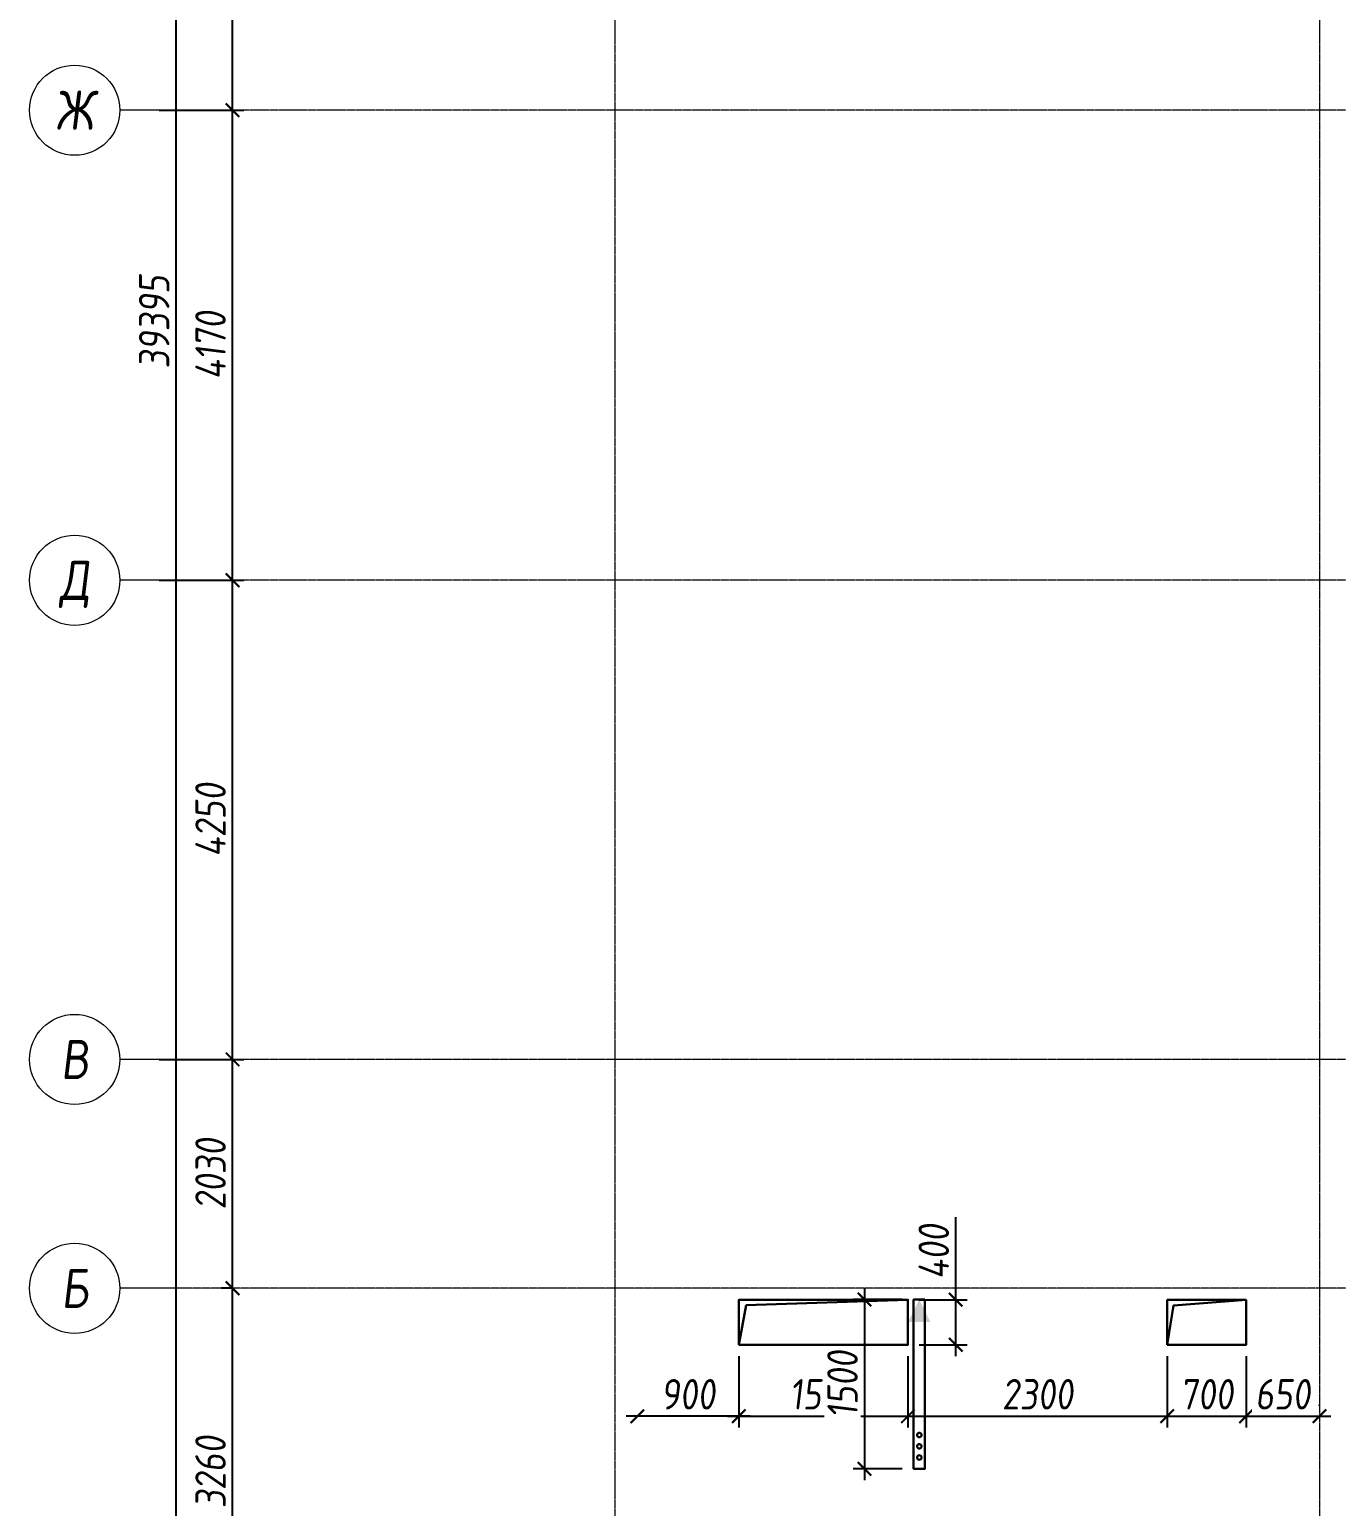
# Model space of a CAD drawing. Header units: millimetres. Extents: x -233751 to 529254, y -907864 to 285890.
# Drawn here: x 52882 to 64472, y 62781 to 75881 of the extents above; entities that cross this region are included whole.
import ezdxf
from ezdxf.enums import TextEntityAlignment as Align

# ---------------------------------------------------------------- set-up
doc = ezdxf.new("R2010")
doc.units = ezdxf.units.MM
doc.linetypes.add('осевая', pattern=[2, 1.25, -0.25, 0.25, -0.25])
doc.layers.get('0').update_dxf_attribs({"lineweight": 30})
doc.layers.get('Defpoints').update_dxf_attribs({"lineweight": 0})
for name, color, linetype, lineweight in [('КР_Металл', 3, 'Continuous', 30), ('КР_Новые отверстия', 5, 'Continuous', 30), ('КР_Оси', 7, 'Continuous', 5), ('КР_Размеры отверстия', 7, 'Continuous', 5), ('КР_Размеры усиление', 1, 'Continuous', 5)]:
    doc.layers.add(name, color=color, linetype=linetype, lineweight=lineweight)
doc.styles.add('ISOCPEUR', font='isocpeur.ttf', dxfattribs={"width": 0.85, "oblique": 7})
doc.dimstyles.new('R_100', dxfattribs={"dimtxt": 270, "dimasz": 120, "dimexe": 100, "dimexo": 100, "dimgap": 60, "dimtad": 1, "dimdec": 0, "dimrnd": 5, "dimzin": 0, "dimdsep": 46, "dimtxsty": 'ISOCPEUR', "dimblk": 'ARCHTICK', "dimcen": 0, "dimdle": 100, "dimclrd": 256, "dimclre": 256, "dimclrt": 256, "dimadec": 0, "dimazin": 0, "dimtfac": 2, "dimtdec": 0, "dimtmove": 0, "dimatfit": 3, "dimfxl": 1, "dimtvp": 3, "dimtfill": 1, "dimtolj": 1, "dimtzin": 0, "dimarcsym": 0})

# ---------------------------------------------------------------- blocks, each defined once
blk = doc.blocks.new('*U2033')
at = {"color": 0, "linetype": 'Continuous', "lineweight": -2}
blk.add_line((-74924, 0), (-75424, 0), dxfattribs=at)
at = {"color": 0, "linetype": 'ByBlock', "lineweight": -2, "ltscale": 10}
blk.add_line((0, 0), (-74924, 0), dxfattribs=at)
at = {"color": 0, "linetype": 'Continuous', "lineweight": -2}
blk.add_circle((-75824, 0), 400, dxfattribs=at)
at = {"color": 0, "linetype": 'Continuous', "lineweight": -2, "style": 'ISOCPEUR', "oblique": 7, "width": 0.856383}
blk.add_text('Б', height=347, dxfattribs=at).set_placement((-75824, 0), align=Align.MIDDLE_CENTER)
blk = doc.blocks.new('*U2034')
at = {"color": 0, "linetype": 'Continuous', "lineweight": -2}
blk.add_line((-74924, 0), (-75424, 0), dxfattribs=at)
at = {"color": 0, "linetype": 'ByBlock', "lineweight": -2, "ltscale": 10}
blk.add_line((0, 0), (-74924, 0), dxfattribs=at)
at = {"color": 0, "linetype": 'Continuous', "lineweight": -2}
blk.add_circle((-75824, 0), 400, dxfattribs=at)
at = {"color": 0, "linetype": 'Continuous', "lineweight": -2, "style": 'ISOCPEUR', "oblique": 7, "width": 0.856383}
blk.add_text('В', height=347, dxfattribs=at).set_placement((-75824, 0), align=Align.MIDDLE_CENTER)
blk = doc.blocks.new('*U2035')
at = {"color": 0, "linetype": 'Continuous', "lineweight": -2}
blk.add_line((-74924, 0), (-75424, 0), dxfattribs=at)
at = {"color": 0, "linetype": 'ByBlock', "lineweight": -2, "ltscale": 10}
blk.add_line((0, 0), (-74924, 0), dxfattribs=at)
at = {"color": 0, "linetype": 'Continuous', "lineweight": -2}
blk.add_circle((-75824, 0), 400, dxfattribs=at)
at = {"color": 0, "linetype": 'Continuous', "lineweight": -2, "style": 'ISOCPEUR', "oblique": 7, "width": 0.856383}
blk.add_text('Д', height=347, dxfattribs=at).set_placement((-75824, 0), align=Align.MIDDLE_CENTER)
blk = doc.blocks.new('*U2036')
at = {"color": 0, "linetype": 'Continuous', "lineweight": -2}
blk.add_line((-74924, 0), (-75424, 0), dxfattribs=at)
at = {"color": 0, "linetype": 'ByBlock', "lineweight": -2, "ltscale": 10}
blk.add_line((0, 0), (-74924, 0), dxfattribs=at)
at = {"color": 0, "linetype": 'Continuous', "lineweight": -2}
blk.add_circle((-75824, 0), 400, dxfattribs=at)
at = {"color": 0, "linetype": 'Continuous', "lineweight": -2, "style": 'ISOCPEUR', "oblique": 7, "width": 0.856383}
blk.add_text('Ж', height=347, dxfattribs=at).set_placement((-75824, 0), align=Align.MIDDLE_CENTER)
blk = doc.blocks.new('*U2043')
at = {"color": 0, "linetype": 'ByBlock', "lineweight": -2, "ltscale": 10}
blk.add_line((0, 0), (0, -34307), dxfattribs=at)
blk = doc.blocks.new('*U2044')
at = {"color": 0, "linetype": 'ByBlock', "lineweight": -2, "ltscale": 10}
blk.add_line((0, 0), (0, -34307), dxfattribs=at)
blk = doc.blocks.new('_ArchTick')
at = {"color": 0, "linetype": 'ByBlock', "const_width": 0.15}
blk.add_lwpolyline([(-0.5, -0.5), (0.5, 0.5)], dxfattribs=at)
blk = doc.blocks.new('*D705')
at = {"layer": 'Defpoints', "color": 0, "transparency": 16777216}
for p in [(54182, 94601), (55134, 94601), (55184, 55206)]:
    blk.add_point(p, dxfattribs=at)
at = {"layer": 'КР_Оси', "lineweight": -2, "transparency": 16777216}
for p, q in [((55034, 94601), (54082, 94601)), ((54182, 55106), (54182, 94701)), ((55084, 55206), (54082, 55206))]:
    blk.add_line(p, q, dxfattribs=at)
at = {"layer": 'КР_Оси', "lineweight": -2, "transparency": 16777216, "xscale": 120, "yscale": 120, "zscale": 120}
for p, rotation in [((54182, 94601), 90), ((54182, 55206), 270)]:
    blk.add_blockref('_ArchTick', p, dxfattribs=dict(at, rotation=rotation))
at = {"layer": 'КР_Оси', "transparency": 16777216, "insert": (53987, 73288), "char_height": 270, "attachment_point": 5, "rotation": 90, "style": 'ISOCPEUR', "bg_fill": 3, "box_fill_scale": 1.1, "bg_fill_color": 256, "bg_fill_true_color": 13158600, "bg_fill_transparency": 0}
blk.add_mtext('\\A1;39395', dxfattribs=at)
blk = doc.blocks.new('*D706')
at = {"layer": 'Defpoints', "color": 0, "transparency": 16777216}
for p in [(54682, 64716), (54782, 64716), (55184, 61456)]:
    blk.add_point(p, dxfattribs=at)
at = {"layer": 'КР_Оси', "lineweight": -2, "transparency": 16777216}
for p, q in [((54682, 64716), (54582, 64716)), ((54682, 61356), (54682, 64816)), ((55084, 61456), (54582, 61456))]:
    blk.add_line(p, q, dxfattribs=at)
at = {"layer": 'КР_Оси', "lineweight": -2, "transparency": 16777216, "xscale": 120, "yscale": 120, "zscale": 120}
for p, rotation in [((54682, 64716), 90), ((54682, 61456), 270)]:
    blk.add_blockref('_ArchTick', p, dxfattribs=dict(at, rotation=rotation))
at = {"layer": 'КР_Оси', "transparency": 16777216, "insert": (54487, 63086), "char_height": 270, "attachment_point": 5, "rotation": 90, "style": 'ISOCPEUR', "bg_fill": 3, "box_fill_scale": 1.1, "bg_fill_color": 256, "bg_fill_true_color": 13158600, "bg_fill_transparency": 0}
blk.add_mtext('\\A1;3260', dxfattribs=at)
blk = doc.blocks.new('*D707')
at = {"layer": 'Defpoints', "color": 0, "transparency": 16777216}
for p in [(53932, 66746), (54682, 66746), (54782, 64716)]:
    blk.add_point(p, dxfattribs=at)
at = {"layer": 'КР_Оси', "lineweight": -2, "transparency": 16777216}
for p, q in [((54682, 64616), (54682, 66846)), ((54032, 66746), (54782, 66746)), ((54682, 64716), (54582, 64716))]:
    blk.add_line(p, q, dxfattribs=at)
at = {"layer": 'КР_Оси', "lineweight": -2, "transparency": 16777216, "xscale": 120, "yscale": 120, "zscale": 120}
for p, rotation in [((54682, 66746), 90), ((54682, 64716), 270)]:
    blk.add_blockref('_ArchTick', p, dxfattribs=dict(at, rotation=rotation))
at = {"layer": 'КР_Оси', "transparency": 16777216, "insert": (54487, 65731), "char_height": 270, "attachment_point": 5, "rotation": 90, "style": 'ISOCPEUR', "bg_fill": 3, "box_fill_scale": 1.1, "bg_fill_color": 256, "bg_fill_true_color": 13158600, "bg_fill_transparency": 0}
blk.add_mtext('\\A1;2030', dxfattribs=at)
blk = doc.blocks.new('*D708')
at = {"layer": 'Defpoints', "color": 0, "transparency": 16777216}
for p in [(53932, 70996), (54682, 70996), (53932, 66746)]:
    blk.add_point(p, dxfattribs=at)
at = {"layer": 'КР_Оси', "lineweight": -2, "transparency": 16777216}
for p, q in [((54682, 66646), (54682, 71096)), ((54032, 70996), (54782, 70996)), ((54032, 66746), (54782, 66746))]:
    blk.add_line(p, q, dxfattribs=at)
at = {"layer": 'КР_Оси', "lineweight": -2, "transparency": 16777216, "xscale": 120, "yscale": 120, "zscale": 120}
for p, rotation in [((54682, 70996), 90), ((54682, 66746), 270)]:
    blk.add_blockref('_ArchTick', p, dxfattribs=dict(at, rotation=rotation))
at = {"layer": 'КР_Оси', "transparency": 16777216, "insert": (54487, 68871), "char_height": 270, "attachment_point": 5, "rotation": 90, "style": 'ISOCPEUR', "bg_fill": 3, "box_fill_scale": 1.1, "bg_fill_color": 256, "bg_fill_true_color": 13158600, "bg_fill_transparency": 0}
blk.add_mtext('\\A1;4250', dxfattribs=at)
blk = doc.blocks.new('*D709')
at = {"layer": 'Defpoints', "color": 0, "transparency": 16777216}
for p in [(53932, 75166), (54682, 75166), (53932, 70996)]:
    blk.add_point(p, dxfattribs=at)
at = {"layer": 'КР_Оси', "lineweight": -2, "transparency": 16777216}
for p, q in [((54682, 70896), (54682, 75266)), ((54032, 75166), (54782, 75166)), ((54032, 70996), (54782, 70996))]:
    blk.add_line(p, q, dxfattribs=at)
at = {"layer": 'КР_Оси', "lineweight": -2, "transparency": 16777216, "xscale": 120, "yscale": 120, "zscale": 120}
for p, rotation in [((54682, 75166), 90), ((54682, 70996), 270)]:
    blk.add_blockref('_ArchTick', p, dxfattribs=dict(at, rotation=rotation))
at = {"layer": 'КР_Оси', "transparency": 16777216, "insert": (54487, 73081), "char_height": 270, "attachment_point": 5, "rotation": 90, "style": 'ISOCPEUR', "bg_fill": 3, "box_fill_scale": 1.1, "bg_fill_color": 256, "bg_fill_true_color": 13158600, "bg_fill_transparency": 0}
blk.add_mtext('\\A1;4170', dxfattribs=at)
blk = doc.blocks.new('*D710')
at = {"layer": 'Defpoints', "color": 0, "transparency": 16777216}
for p in [(53932, 82686), (54682, 82686), (53932, 75166)]:
    blk.add_point(p, dxfattribs=at)
at = {"layer": 'КР_Оси', "lineweight": -2, "transparency": 16777216}
for p, q in [((54032, 82686), (54782, 82686)), ((54682, 75066), (54682, 82786)), ((54032, 75166), (54782, 75166))]:
    blk.add_line(p, q, dxfattribs=at)
at = {"layer": 'КР_Оси', "lineweight": -2, "transparency": 16777216, "xscale": 120, "yscale": 120, "zscale": 120}
for p, rotation in [((54682, 82686), 90), ((54682, 75166), 270)]:
    blk.add_blockref('_ArchTick', p, dxfattribs=dict(at, rotation=rotation))
at = {"layer": 'КР_Оси', "transparency": 16777216, "insert": (54487, 78926), "char_height": 270, "attachment_point": 5, "rotation": 90, "style": 'ISOCPEUR', "bg_fill": 3, "box_fill_scale": 1.1, "bg_fill_color": 256, "bg_fill_true_color": 13158600, "bg_fill_transparency": 0}
blk.add_mtext('\\A1;7520', dxfattribs=at)
blk = doc.blocks.new('*D946')
at = {"layer": 'Defpoints', "color": 0, "transparency": 16777216}
for p in [(59172, 64215), (60672, 64215), (60672, 63581)]:
    blk.add_point(p, dxfattribs=at)
at = {"layer": 'КР_Размеры отверстия', "lineweight": -2, "transparency": 16777216}
for p, q in [((59172, 64115), (59172, 63481)), ((60672, 64115), (60672, 63481)), ((59072, 63581), (60772, 63581))]:
    blk.add_line(p, q, dxfattribs=at)
at = {"layer": 'КР_Размеры отверстия', "lineweight": -2, "transparency": 16777216, "xscale": 120, "yscale": 120, "zscale": 120, "rotation": 180}
blk.add_blockref('_ArchTick', (59172, 63581), dxfattribs=at)
at = {"layer": 'КР_Размеры отверстия', "lineweight": -2, "transparency": 16777216, "xscale": 120, "yscale": 120, "zscale": 120}
blk.add_blockref('_ArchTick', (60672, 63581), dxfattribs=at)
at = {"layer": 'КР_Размеры отверстия', "transparency": 16777216, "insert": (59922, 63776), "char_height": 270, "attachment_point": 5, "style": 'ISOCPEUR', "bg_fill": 3, "box_fill_scale": 1.1, "bg_fill_color": 256, "bg_fill_true_color": 13158600, "bg_fill_transparency": 0}
blk.add_mtext('\\A1;1500', dxfattribs=at)
blk = doc.blocks.new('*D947')
at = {"layer": 'Defpoints', "color": 0, "transparency": 16777216}
for p in [(60672, 64215), (62971, 64213), (62971, 63581)]:
    blk.add_point(p, dxfattribs=at)
at = {"layer": 'КР_Размеры отверстия', "lineweight": -2, "transparency": 16777216}
for p, q in [((60672, 64115), (60672, 63481)), ((62971, 64113), (62971, 63481)), ((60572, 63581), (63071, 63581))]:
    blk.add_line(p, q, dxfattribs=at)
at = {"layer": 'КР_Размеры отверстия', "lineweight": -2, "transparency": 16777216, "xscale": 120, "yscale": 120, "zscale": 120, "rotation": 180}
blk.add_blockref('_ArchTick', (60672, 63581), dxfattribs=at)
at = {"layer": 'КР_Размеры отверстия', "lineweight": -2, "transparency": 16777216, "xscale": 120, "yscale": 120, "zscale": 120}
blk.add_blockref('_ArchTick', (62971, 63581), dxfattribs=at)
at = {"layer": 'КР_Размеры отверстия', "transparency": 16777216, "insert": (61822, 63776), "char_height": 270, "attachment_point": 5, "style": 'ISOCPEUR', "bg_fill": 3, "box_fill_scale": 1.1, "bg_fill_color": 256, "bg_fill_true_color": 13158600, "bg_fill_transparency": 0}
blk.add_mtext('\\A1;2300', dxfattribs=at)
blk = doc.blocks.new('*D948')
at = {"layer": 'Defpoints', "color": 0, "transparency": 16777216}
for p in [(62971, 64213), (63671, 64213), (63671, 63581)]:
    blk.add_point(p, dxfattribs=at)
at = {"layer": 'КР_Размеры отверстия', "lineweight": -2, "transparency": 16777216}
for p, q in [((62971, 64113), (62971, 63481)), ((63671, 64113), (63671, 63481)), ((62871, 63581), (63771, 63581))]:
    blk.add_line(p, q, dxfattribs=at)
at = {"layer": 'КР_Размеры отверстия', "lineweight": -2, "transparency": 16777216, "xscale": 120, "yscale": 120, "zscale": 120, "rotation": 180}
blk.add_blockref('_ArchTick', (62971, 63581), dxfattribs=at)
at = {"layer": 'КР_Размеры отверстия', "lineweight": -2, "transparency": 16777216, "xscale": 120, "yscale": 120, "zscale": 120}
blk.add_blockref('_ArchTick', (63671, 63581), dxfattribs=at)
at = {"layer": 'КР_Размеры отверстия', "transparency": 16777216, "insert": (63321, 63776), "char_height": 270, "attachment_point": 5, "style": 'ISOCPEUR', "bg_fill": 3, "box_fill_scale": 1.1, "bg_fill_color": 256, "bg_fill_true_color": 13158600, "bg_fill_transparency": 0}
blk.add_mtext('\\A1;700', dxfattribs=at)
blk = doc.blocks.new('*D958')
at = {"layer": 'Defpoints', "color": 0, "transparency": 16777216}
for p in [(59172, 64215), (58272, 63581), (58272, 63581)]:
    blk.add_point(p, dxfattribs=at)
at = {"layer": 'КР_Размеры отверстия', "lineweight": -2, "transparency": 16777216}
for p, q in [((59172, 64115), (59172, 63481)), ((59272, 63581), (58172, 63581))]:
    blk.add_line(p, q, dxfattribs=at)
at = {"layer": 'КР_Размеры отверстия', "lineweight": -2, "transparency": 16777216, "xscale": 120, "yscale": 120, "zscale": 120, "rotation": 180}
blk.add_blockref('_ArchTick', (58272, 63581), dxfattribs=at)
at = {"layer": 'КР_Размеры отверстия', "lineweight": -2, "transparency": 16777216, "xscale": 120, "yscale": 120, "zscale": 120}
blk.add_blockref('_ArchTick', (59172, 63581), dxfattribs=at)
at = {"layer": 'КР_Размеры отверстия', "transparency": 16777216, "insert": (58722, 63776), "char_height": 270, "attachment_point": 5, "style": 'ISOCPEUR', "bg_fill": 3, "box_fill_scale": 1.1, "bg_fill_color": 256, "bg_fill_true_color": 13158600, "bg_fill_transparency": 0}
blk.add_mtext('\\A1;900', dxfattribs=at)
blk = doc.blocks.new('*D959')
at = {"layer": 'Defpoints', "color": 0, "transparency": 16777216}
for p in [(60672, 64615), (61096, 64615), (60672, 64215)]:
    blk.add_point(p, dxfattribs=at)
at = {"layer": 'КР_Размеры отверстия', "lineweight": -2, "transparency": 16777216}
for p, q in [((61096, 64615), (61096, 65347)), ((60772, 64615), (61196, 64615)), ((61096, 64115), (61096, 64615)), ((60772, 64215), (61196, 64215))]:
    blk.add_line(p, q, dxfattribs=at)
at = {"layer": 'КР_Размеры отверстия', "lineweight": -2, "transparency": 16777216, "xscale": 120, "yscale": 120, "zscale": 120}
for p, rotation in [((61096, 64615), 90), ((61096, 64215), 270)]:
    blk.add_blockref('_ArchTick', p, dxfattribs=dict(at, rotation=rotation))
at = {"layer": 'КР_Размеры отверстия', "transparency": 16777216, "insert": (60901, 65041), "char_height": 270, "attachment_point": 5, "rotation": 90, "style": 'ISOCPEUR', "bg_fill": 3, "box_fill_scale": 1.1, "bg_fill_color": 256, "bg_fill_true_color": 13158600, "bg_fill_transparency": 0}
blk.add_mtext('\\A1;400', dxfattribs=at)
blk = doc.blocks.new('*D1082')
at = {"layer": 'Defpoints', "color": 0, "transparency": 16777216}
blk.add_point((63671, 64213), dxfattribs=at)
at = {"layer": 'КР_Размеры отверстия', "lineweight": -2, "transparency": 16777216}
for p, q in [((63671, 64113), (63671, 63481)), ((64322, 63674), (64322, 63681)), ((63571, 63581), (64422, 63581))]:
    blk.add_line(p, q, dxfattribs=at)
at = {"layer": 'КР_Размеры отверстия', "lineweight": -2, "transparency": 16777216, "xscale": 120, "yscale": 120, "zscale": 120, "rotation": 180}
blk.add_blockref('_ArchTick', (63671, 63581), dxfattribs=at)
at = {"layer": 'КР_Размеры отверстия', "lineweight": -2, "transparency": 16777216, "xscale": 120, "yscale": 120, "zscale": 120}
blk.add_blockref('_ArchTick', (64322, 63581), dxfattribs=at)
at = {"layer": 'КР_Размеры отверстия', "transparency": 16777216, "insert": (63997, 63776), "char_height": 270, "attachment_point": 5, "style": 'ISOCPEUR', "bg_fill": 3, "box_fill_scale": 1.1, "bg_fill_color": 256, "bg_fill_true_color": 13158600, "bg_fill_transparency": 0}
blk.add_mtext('\\A1;650', dxfattribs=at)
at = {"layer": 'Defpoints', "color": 0, "transparency": 16777216}
for p in [(64322, 63581), (64322, 63574)]:
    blk.add_point(p, dxfattribs=at)
blk = doc.blocks.new('*D1284')
at = {"layer": 'Defpoints', "color": 0, "transparency": 16777216}
for p in [(60722, 64616), (60287, 63115), (60722, 63115)]:
    blk.add_point(p, dxfattribs=at)
at = {"layer": 'КР_Размеры усиление', "color": 3, "lineweight": -2, "transparency": 16777216}
for p, q in [((60287, 64716), (60287, 63015)), ((60622, 64616), (60187, 64616)), ((60622, 63115), (60187, 63115))]:
    blk.add_line(p, q, dxfattribs=at)
at = {"layer": 'КР_Размеры усиление', "color": 3, "lineweight": -2, "transparency": 16777216, "xscale": 120, "yscale": 120, "zscale": 120}
for p, rotation in [((60287, 64616), 90), ((60287, 63115), 270)]:
    blk.add_blockref('_ArchTick', p, dxfattribs=dict(at, rotation=rotation))
at = {"layer": 'КР_Размеры усиление', "color": 3, "transparency": 16777216, "insert": (60092, 63865), "char_height": 270, "attachment_point": 5, "rotation": 90, "style": 'ISOCPEUR', "bg_fill": 3, "box_fill_scale": 1.1, "bg_fill_color": 256, "bg_fill_true_color": 13158600, "bg_fill_transparency": 0}
blk.add_mtext('\\A1;1500', dxfattribs=at)

msp = doc.modelspace()

# ---------------------------------------------------------------- linework, layer by layer
at = {"layer": 'КР_Металл'}
for centre in [(60772.5, 63314.8), (60772.5, 63214.8)]:
    msp.add_circle(centre, 20, dxfattribs=at)
at = {"layer": 'КР_Новые отверстия'}
for points in [[(59172.5, 64214.6), (60672.5, 64214.6), (60672.5, 64614.6), (59172.5, 64614.6)], [(62971.1, 64213.4), (63671.1, 64213.4), (63671.1, 64613.4), (62971.1, 64613.4)]]:
    msp.add_lwpolyline(points, close=True, dxfattribs=at)
for points in [[(59172.5, 64214.6), (59238.3, 64566), (60672.5, 64614.6)], [(62971.1, 64213.4), (63028.5, 64563.5), (63671.1, 64613.4)]]:
    msp.add_lwpolyline(points, dxfattribs=at)

# ---------------------------------------------------------------- block references
at = {"layer": 'КР_Оси', "linetype": 'осевая'}
for name, p in [('*U2043', (58072.5, 87701.9)), ('*U2044', (64322.5, 87701.9)), ('*U2036', (129105.9, 75165.7)), ('*U2035', (129105.9, 70995.7)), ('*U2034', (129105.9, 66745.7)), ('*U2033', (129105.9, 64715.7))]:
    msp.add_blockref(name, p, dxfattribs=at)

# ---------------------------------------------------------------- next in the draw order: dimensions: what is measured, and where the dimension line sits
at = {"layer": 'КР_Оси'}
dim = msp.add_linear_dim(base=(54181.6, 94600.7), p1=(55184.1, 55205.7), p2=(55134.1, 94600.7), angle=90, dimstyle='R_100', override={"dimpost": '\\X'}, dxfattribs=at)
dim.commit()
dim.dimension.update_dxf_attribs({"geometry": '*D705', "text_midpoint": (54181.6, 73287.6), "dimtype": 160})
at = {"layer": 'КР_Размеры отверстия'}
dim = msp.add_linear_dim(base=(60672.5, 63581.1), p1=(59172.5, 64214.6), p2=(60672.5, 64214.6), dimstyle='R_100', override={"dimpost": '\\X'}, dxfattribs=at)
dim.commit()
dim.dimension.update_dxf_attribs({"geometry": '*D946', "text_midpoint": (59922.5, 63776.1)})

# ---------------------------------------------------------------- next in the draw order: dimensions: what is measured, and where the dimension line sits
at = {"layer": 'КР_Оси'}
dim = msp.add_linear_dim(base=(54681.6, 64715.7), p1=(55184.1, 61455.7), p2=(54781.6, 64715.7), angle=90, dimstyle='R_100', override={"dimpost": '\\X'}, dxfattribs=at)
dim.commit()
dim.dimension.update_dxf_attribs({"geometry": '*D706', "text_midpoint": (54486.6, 63085.7)})
at = {"layer": 'КР_Размеры отверстия'}
for base, p1, p2, picture, middle in [((58272.5, 63581.1), (59172.5, 64214.6), (58272.5, 63581.1), '*D958', (58722.5, 63776.1)), ((62971.1, 63581.1), (60672.5, 64214.6), (62971.1, 64213.4), '*D947', (61821.8, 63776.1))]:
    dim = msp.add_linear_dim(base=base, p1=p1, p2=p2, dimstyle='R_100', override={"dimpost": '\\X'}, dxfattribs=at)
    dim.commit()
    dim.dimension.update_dxf_attribs({"geometry": picture, "text_midpoint": middle})

# ---------------------------------------------------------------- next in the draw order: linework, layer by layer
at = {"layer": 'КР_Металл'}
msp.add_circle((60772.5, 63414.8), 20, dxfattribs=at)

# ---------------------------------------------------------------- next in the draw order: dimensions: what is measured, and where the dimension line sits
at = {"layer": 'КР_Оси'}
dim = msp.add_linear_dim(base=(54681.6, 66745.7), p1=(54781.6, 64715.7), p2=(53931.6, 66745.7), angle=90, dimstyle='R_100', override={"dimpost": '\\X'}, dxfattribs=at)
dim.commit()
dim.dimension.update_dxf_attribs({"geometry": '*D707', "text_midpoint": (54486.6, 65730.7)})
at = {"layer": 'КР_Размеры отверстия'}
dim = msp.add_linear_dim(base=(61096.1, 64614.6), p1=(60672.5, 64214.6), p2=(60672.5, 64614.6), angle=90, dimstyle='R_100', override={"dimpost": '\\X'}, dxfattribs=at)
dim.commit()
dim.dimension.update_dxf_attribs({"geometry": '*D959', "text_midpoint": (60901.1, 65040.6)})
dim = msp.add_linear_dim(base=(63671.1, 63581.1), p1=(62971.1, 64213.4), p2=(63671.1, 64213.4), dimstyle='R_100', override={"dimpost": '\\X'}, dxfattribs=at)
dim.commit()
dim.dimension.update_dxf_attribs({"geometry": '*D948', "text_midpoint": (63321.1, 63776.1)})

# ---------------------------------------------------------------- next in the draw order: hatches: boundary and pattern name
at = {"layer": 'КР_Металл', "lineweight": 5}
h = msp.add_hatch(color=6, dxfattribs=at)
h.dxf.hatch_style = 1
h.paths.add_polyline_path([(60772.5, 64615.7), (60872.5, 64415.7), (60672.5, 64415.7)])

# ---------------------------------------------------------------- next in the draw order: linework, layer by layer
at = {"layer": 'КР_Металл'}
msp.add_lwpolyline([(60822.5, 64615.7), (60722.5, 64615.7), (60722.5, 63114.8), (60822.5, 63114.8)], close=True, dxfattribs=at)

# ---------------------------------------------------------------- next in the draw order: dimensions: what is measured, and where the dimension line sits
at = {"layer": 'КР_Оси'}
dim = msp.add_linear_dim(base=(54681.6, 70995.7), p1=(53931.6, 66745.7), p2=(53931.6, 70995.7), angle=90, dimstyle='R_100', override={"dimpost": '\\X'}, dxfattribs=at)
dim.commit()
dim.dimension.update_dxf_attribs({"geometry": '*D708', "text_midpoint": (54486.6, 68870.7)})
at = {"layer": 'КР_Размеры отверстия'}
dim = msp.add_linear_dim(base=(64322.5, 63581.1), p1=(63671.1, 64213.4), p2=(64322.5, 63573.9), dimstyle='R_100', override={"dimpost": '\\X', "dimtmove": 1}, dxfattribs=at)
dim.commit()
dim.dimension.update_dxf_attribs({"geometry": '*D1082', "text_midpoint": (63996.8, 63776.1)})

# ---------------------------------------------------------------- next in the draw order: dimensions: what is measured, and where the dimension line sits
at = {"layer": 'КР_Оси'}
dim = msp.add_linear_dim(base=(54681.6, 75165.7), p1=(53931.6, 70995.7), p2=(53931.6, 75165.7), angle=90, dimstyle='R_100', override={"dimpost": '\\X'}, dxfattribs=at)
dim.commit()
dim.dimension.update_dxf_attribs({"geometry": '*D709', "text_midpoint": (54486.6, 73080.7)})
at = {"layer": 'КР_Размеры усиление'}
dim = msp.add_aligned_dim(p1=(60722.5, 64615.7), p2=(60722.5, 63114.8), distance=-435.5, dimstyle='R_100', override={"dimpost": '\\X', "dimclrd": 3, "dimclre": 3, "dimclrt": 3}, dxfattribs=at)
dim.commit()
dim.dimension.update_dxf_attribs({"geometry": '*D1284', "text_midpoint": (60092, 63865.2)})

# ---------------------------------------------------------------- next in the draw order: dimensions: what is measured, and where the dimension line sits
at = {"layer": 'КР_Оси'}
dim = msp.add_linear_dim(base=(54681.6, 82685.7), p1=(53931.6, 75165.7), p2=(53931.6, 82685.7), angle=90, dimstyle='R_100', override={"dimpost": '\\X'}, dxfattribs=at)
dim.commit()
dim.dimension.update_dxf_attribs({"geometry": '*D710', "text_midpoint": (54486.6, 78925.7)})

doc.saveas('drawing.dxf')
